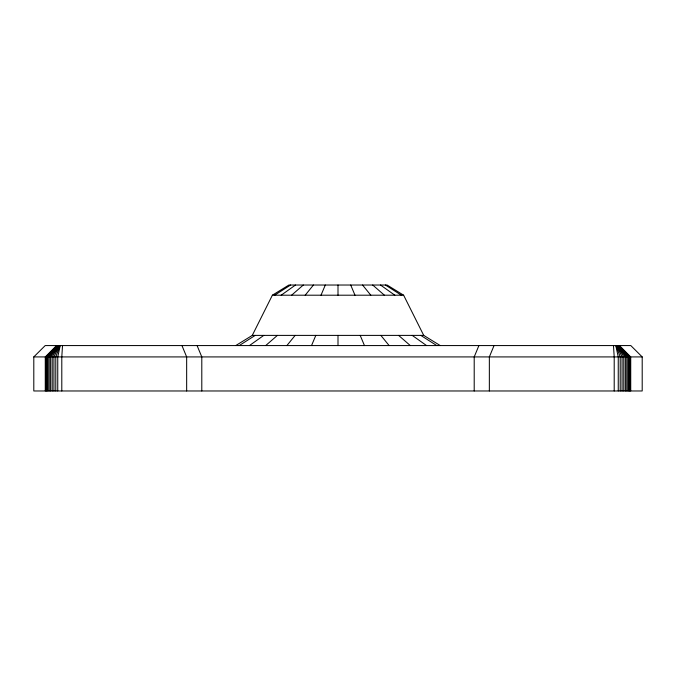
<?xml version="1.0" encoding="UTF-8"?>
<svg xmlns="http://www.w3.org/2000/svg" width="676" height="676" viewBox="0 0 676 676"><rect width="100%" height="100%" fill="white"/><g stroke="black" fill="none" stroke-linecap="round" stroke-linejoin="round"><path stroke-width="1.01" d="M62.522 345.571L61.795 356.92L61.795 390.973M60.223 345.571L57.747 356.92L57.747 390.973M59.936 345.571L55.795 356.92L55.795 390.973M478.912 345.571L474.206 356.92L474.206 390.973M494.046 345.571L489.348 356.92L489.348 390.973M321.015 295.201L325.3 285.027M311.535 345.571L315.81 335.397M59.344 345.571L53.936 356.92L53.936 390.973M235.747 345.571L252.283 335.397L272.377 295.201L288.914 285.027L387.086 285.027L403.623 295.201L423.725 335.397L440.253 345.571M58.795 345.571L52.204 356.92L52.204 390.973M58.288 345.571L50.607 356.92L50.607 390.973M57.84 345.571L49.187 356.92L49.187 390.973M305.189 295.201L313.453 285.027M286.877 345.571L295.142 335.397M57.452 345.571L47.962 356.92L47.962 390.973M57.122 345.571L46.94 356.92L46.94 390.973M57.012 345.571L46.145 356.92L46.145 390.973M56.514 345.571L45.275 356.92L45.275 390.973M33.8 356.92L45.199 345.571L630.801 345.571L642.2 356.92L642.2 390.973L33.8 390.973L33.8 356.92L642.2 356.92M291.601 295.201L303.287 285.027M265.693 345.571L277.388 335.397M281.174 295.201L295.488 285.027M249.444 345.571L263.767 335.397M274.617 295.201L290.587 285.027M239.228 345.571L255.198 335.397M272.377 295.201L403.623 295.201M252.283 335.397L423.725 335.397M385.413 285.027L401.383 295.201M420.802 335.397L436.772 345.571M380.512 285.027L394.835 295.201M412.233 335.397L426.556 345.571M372.713 285.027L384.399 295.201M398.612 335.397L410.307 345.571M619.486 345.571L630.725 356.92L630.725 390.973M618.988 345.571L629.855 356.92L629.855 390.973M618.878 345.571L629.06 356.92L629.06 390.973M618.548 345.571L628.038 356.92L628.038 390.973M362.547 285.027L370.811 295.201M380.858 335.397L389.131 345.571M618.16 345.571L626.813 356.92L626.813 390.973M617.712 345.571L625.393 356.92L625.393 390.973M617.205 345.571L623.796 356.92L623.796 390.973M616.656 345.571L622.064 356.92L622.064 390.973M350.709 285.027L354.985 295.201M360.19 335.397L364.465 345.571M197.088 345.571L201.794 356.92L201.794 390.973M181.954 345.571L186.66 356.92L186.66 390.973M616.064 345.571L620.205 356.92L620.205 390.973M615.777 345.571L618.253 356.92L618.253 390.973M613.478 345.571L614.205 356.92L614.205 390.973M338 285.027L338 295.201M338 335.397L338 345.571"/></g></svg>
